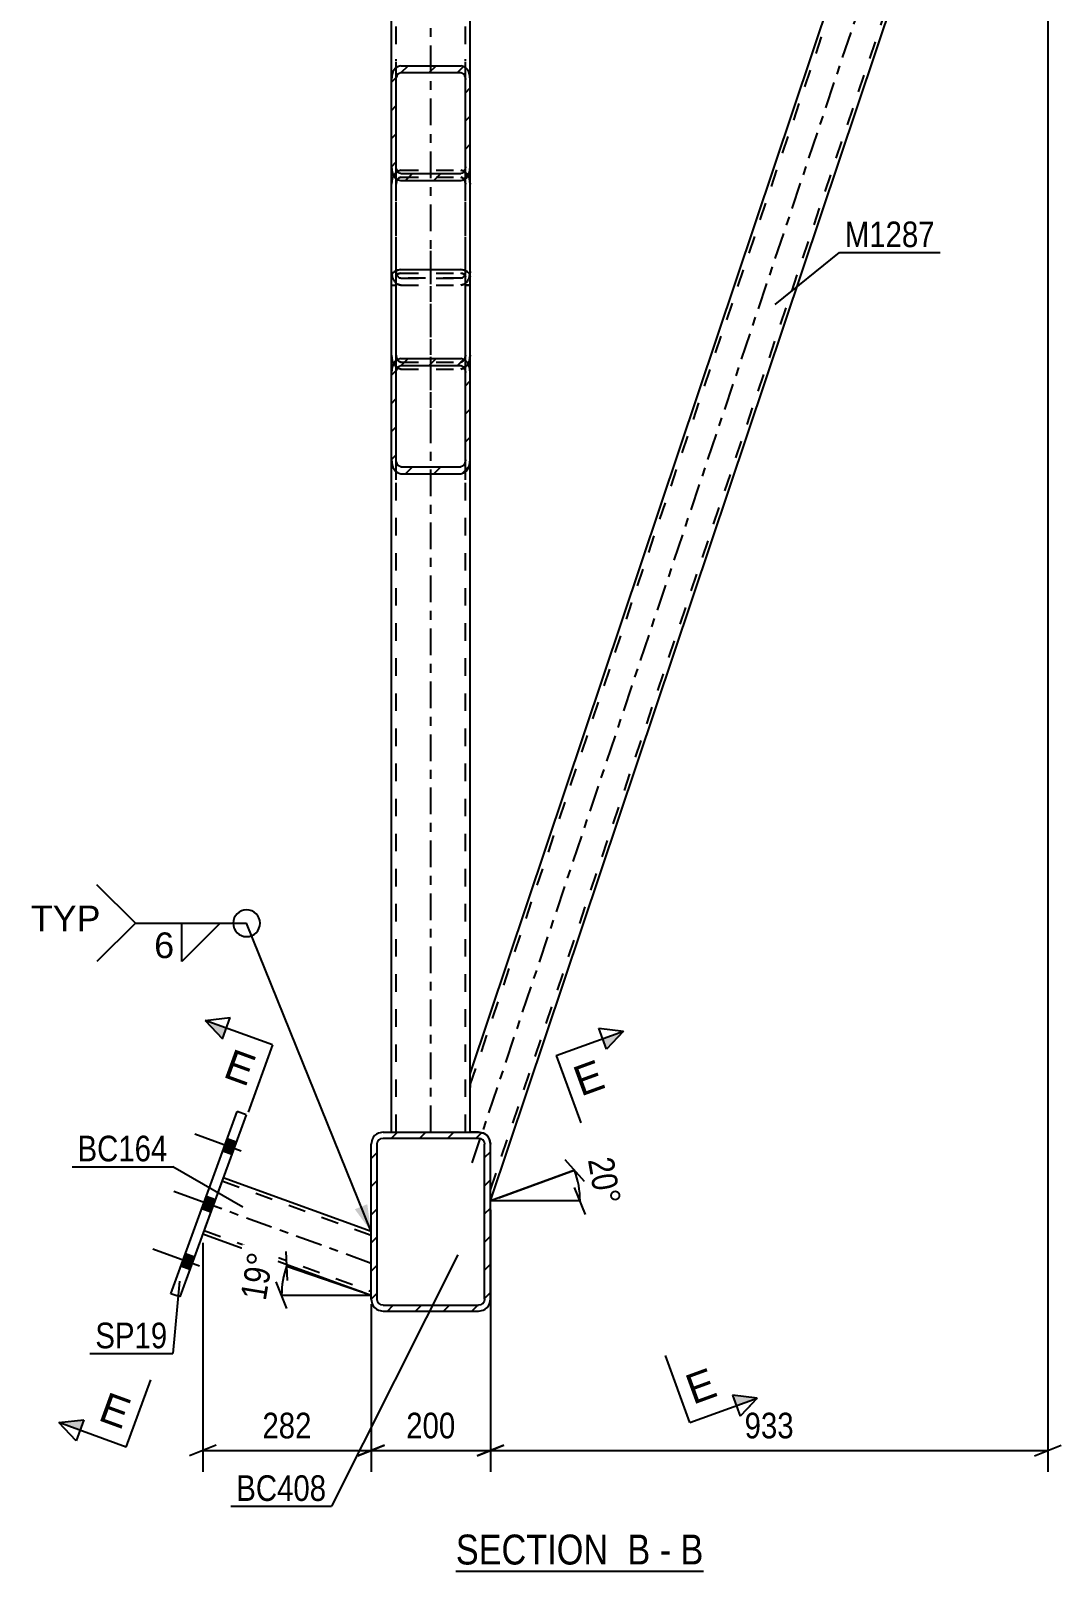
# Model space of a CAD drawing. Header units: millimetres. Extents: x 0 to 841, y 0 to 594.
# Drawn here: x 400.2 to 515.3, y 275.2 to 447.3 of the extents above; entities that cross this region are included whole.
import ezdxf

# ---------------------------------------------------------------- set-up
doc = ezdxf.new("R2010")
doc.units = ezdxf.units.MM
doc.linetypes.add('DXK_LINE_DOT2', pattern=[3.9198, 1.9599, -1.9599])
doc.linetypes.add('DXK_LINE_DOT3', pattern=[5.9187, 2.979, -0.9799, 0.9799, -0.9799])
doc.styles.add('Arial', font='ARIAL.TTF', dxfattribs={"height": 0.2})
doc.styles.add('Arial Narrow', font='ARIALN.TTF', dxfattribs={"height": 0.2})

# ---------------------------------------------------------------- blocks, each defined once
blk = doc.blocks.new('Unknown-761548467-14 - 3064')
at = {"color": 6, "linetype": 'Continuous'}
blk.add_line((447.66, 275.23), (475.31, 275.23), dxfattribs=at)
at = {"color": 0, "linetype": 'Continuous'}
for points in [[(465.77, 275.98), (465.77, 279.48), (447.66, 279.48), (447.66, 275.98)], [(469.38, 275.98), (469.38, 279.48), (466.82, 279.48), (466.82, 275.98)], [(471.7, 275.98), (471.7, 279.48), (470.43, 279.48), (470.43, 275.98)], [(475.31, 275.98), (475.31, 279.48), (472.75, 279.48), (472.75, 275.98)]]:
    blk.add_wipeout(points, dxfattribs=at)
at = {"color": 7, "linetype": 'Continuous', "style": 'Arial Narrow'}
for s, p in [('SECTION ', (447.66, 275.98)), ('B', (466.82, 275.98)), ('B', (472.75, 275.98)), ('-', (470.43, 275.98))]:
    blk.add_text(s, height=3.34, dxfattribs=at).set_placement(p)
blk = doc.blocks.new('Part-761548467-3077 - 3064')
at = {"color": 7, "linetype": 'DXK_LINE_DOT2'}
for p, q in [((421.69, 319.17), (419.41, 312.91)), ((438.2, 312.73), (421.55, 318.79)), ((419.54, 313.28), (438.2, 306.49)), ((438.2, 306.06), (438.2, 313.16))]:
    blk.add_line(p, q, dxfattribs=at)
at = {"color": 2, "linetype": 'Continuous'}
for p, q in [((438.2, 313.16), (421.69, 319.17)), ((419.41, 312.91), (438.2, 306.06))]:
    blk.add_line(p, q, dxfattribs=at)
at = {"color": 7, "linetype": 'DXK_LINE_DOT3'}
blk.add_line((438.2, 309.61), (420.55, 316.04), dxfattribs=at)
blk = doc.blocks.new('Part-761548467-3078 - 3064')
at = {"linetype": 'Continuous'}
h = blk.add_hatch(dxfattribs=at)
h.set_pattern_fill('', scale=0.7, style=0, pattern_type=0)
h.set_pattern_definition([(45, (440.4662, 399.3816), (-1.57154, 1.57154), [])])
h.paths.add_polyline_path([(440.47, 409.11), (440.47, 399.38), (440.55, 398.79), (440.78, 398.28), (441.12, 397.94), (441.53, 397.82), (448.2, 397.82), (448.61, 397.94), (448.95, 398.28), (449.19, 398.79), (449.27, 399.38), (449.27, 409.11), (449.19, 409.71), (448.95, 410.21), (448.61, 410.55), (448.2, 410.67), (441.53, 410.67), (441.12, 410.55), (440.78, 410.21), (440.55, 409.71)])
h.paths.add_polyline_path([(441.16, 409.66), (441.33, 409.83), (441.53, 409.89), (448.2, 409.89), (448.4, 409.83), (448.58, 409.66), (448.69, 409.41), (448.73, 409.11), (448.73, 399.38), (448.69, 399.08), (448.58, 398.83), (448.4, 398.66), (448.2, 398.6), (441.53, 398.6), (441.33, 398.66), (441.16, 398.83), (441.04, 399.08), (441, 399.38), (441, 409.11), (441.04, 409.41)])
at = {"color": 2, "linetype": 'Continuous'}
for p, q in [((440.47, 419.83), (440.55, 420.13)), ((440.47, 409.11), (440.47, 419.83)), ((440.55, 420.13), (440.78, 420.38)), ((440.78, 420.38), (441.12, 420.55)), ((441.12, 420.55), (441.53, 420.61)), ((441.53, 420.61), (448.2, 420.61)), ((448.2, 420.61), (448.61, 420.55)), ((448.61, 420.55), (448.95, 420.38)), ((448.95, 420.38), (449.19, 420.13)), ((449.19, 420.13), (449.27, 419.83)), ((449.27, 409.11), (449.27, 419.83)), ((440.55, 409.71), (440.47, 409.11)), ((441.53, 410.67), (441.12, 410.55)), ((441.33, 409.83), (441.53, 409.89)), ((441.53, 410.67), (448.2, 410.67)), ((441.53, 409.89), (448.2, 409.89)), ((448.61, 410.55), (448.2, 410.67)), ((448.2, 409.89), (448.4, 409.83)), ((449.27, 409.11), (449.19, 409.71)), ((440.47, 399.38), (440.47, 409.11)), ((441, 409.11), (441.04, 409.41)), ((441, 399.38), (441, 409.11)), ((448.69, 409.41), (448.73, 409.11)), ((448.73, 399.38), (448.73, 409.11)), ((449.27, 399.38), (449.27, 409.11)), ((440.47, 399.38), (440.55, 398.79)), ((441.04, 399.08), (441, 399.38)), ((448.73, 399.38), (448.69, 399.08)), ((449.19, 398.79), (449.27, 399.38)), ((441.12, 397.94), (441.53, 397.82)), ((441.53, 398.6), (441.33, 398.66)), ((441.53, 398.6), (448.2, 398.6)), ((441.53, 397.82), (448.2, 397.82)), ((448.4, 398.66), (448.2, 398.6)), ((448.2, 397.82), (448.61, 397.94))]:
    blk.add_line(p, q, dxfattribs=at)
at = {"color": 7, "linetype": 'DXK_LINE_DOT2'}
for p, q in [((441.04, 419.98), (441, 419.83)), ((441, 399.38), (441, 419.83)), ((441.16, 420.11), (441.04, 419.98)), ((441.33, 420.19), (441.16, 420.11)), ((441.53, 420.22), (441.33, 420.19)), ((441.53, 420.22), (448.2, 420.22)), ((448.4, 420.19), (448.2, 420.22)), ((448.58, 420.11), (448.4, 420.19)), ((448.69, 419.98), (448.58, 420.11)), ((448.73, 419.83), (448.69, 419.98)), ((448.73, 399.38), (448.73, 419.83)), ((440.47, 418.87), (441, 418.87)), ((448.73, 418.87), (449.27, 418.87)), ((440.55, 410.47), (440.47, 411.07)), ((441, 411.07), (441.04, 410.77)), ((441.53, 409.51), (441.12, 409.63)), ((441.33, 410.35), (441.53, 410.29)), ((441.53, 410.29), (448.2, 410.29)), ((441.53, 409.51), (448.2, 409.51)), ((448.2, 410.29), (448.4, 410.35)), ((448.61, 409.63), (448.2, 409.51)), ((448.69, 410.77), (448.73, 411.07)), ((449.27, 411.07), (449.19, 410.47)), ((440.47, 399.38), (440.47, 409.11)), ((449.27, 399.38), (449.27, 409.11))]:
    blk.add_line(p, q, dxfattribs=at)
at = {"color": 2, "linetype": 'Continuous'}
for centre, radius, start, end in [((441.93, 409.38), 1.42, 124.4664, 166.7051), ((441.73, 409.25), 0.709, 124.4664, 166.7051), ((448, 409.25), 0.709, 13.2949, 55.5336), ((447.81, 409.38), 1.42, 13.2949, 55.5336), ((441.93, 399.11), 1.42, 193.2949, 235.5336), ((441.73, 399.25), 0.709, 193.2949, 235.5336), ((448, 399.25), 0.709, 304.4664, 346.7051), ((447.81, 399.11), 1.42, 304.4664, 346.7051)]:
    blk.add_arc(centre, radius, start, end, dxfattribs=at)
at = {"color": 7, "linetype": 'DXK_LINE_DOT2'}
for centre, radius, start, end in [((441.93, 410.8), 1.42, 193.2949, 235.5336), ((441.73, 410.93), 0.709, 193.2949, 235.5336), ((448, 410.93), 0.709, 304.4664, 346.7051), ((447.81, 410.8), 1.42, 304.4664, 346.7051)]:
    blk.add_arc(centre, radius, start, end, dxfattribs=at)
blk = doc.blocks.new('Part-761548467-3176 - 3064')
at = {"linetype": 'Continuous'}
h = blk.add_hatch(dxfattribs=at)
h.set_pattern_fill('', scale=0.7, style=0, pattern_type=0)
h.set_pattern_definition([(45, (438.1996, 305.6096), (-1.57154, 1.57154), [])])
h.paths.add_polyline_path([(438.2, 322.94), (438.2, 305.61), (438.3, 305.1), (438.59, 304.67), (439.02, 304.38), (439.53, 304.28), (450.2, 304.28), (450.71, 304.38), (451.14, 304.67), (451.43, 305.1), (451.53, 305.61), (451.53, 322.94), (451.43, 323.45), (451.14, 323.89), (450.71, 324.17), (450.2, 324.28), (439.53, 324.28), (439.02, 324.17), (438.59, 323.89), (438.3, 323.45)])
h.paths.add_polyline_path([(439.06, 323.41), (439.28, 323.56), (439.53, 323.61), (450.2, 323.61), (450.45, 323.56), (450.67, 323.41), (450.82, 323.2), (450.87, 322.94), (450.87, 305.61), (450.82, 305.35), (450.67, 305.14), (450.45, 304.99), (450.2, 304.94), (439.53, 304.94), (439.28, 304.99), (439.06, 305.14), (438.92, 305.35), (438.87, 305.61), (438.87, 322.94), (438.92, 323.2)])
at = {"color": 2, "linetype": 'Continuous'}
for p, q in [((439.53, 324.28), (439.02, 324.17)), ((439.28, 323.56), (439.53, 323.61)), ((439.53, 324.28), (450.2, 324.28)), ((439.53, 323.61), (450.2, 323.61)), ((450.71, 324.17), (450.2, 324.28)), ((450.2, 323.61), (450.45, 323.56)), ((438.3, 323.45), (438.2, 322.94)), ((438.2, 305.61), (438.2, 322.94)), ((438.87, 322.94), (438.92, 323.2)), ((438.87, 305.61), (438.87, 322.94)), ((450.82, 323.2), (450.87, 322.94)), ((450.87, 305.61), (450.87, 322.94)), ((451.53, 322.94), (451.43, 323.45)), ((451.53, 305.61), (451.53, 322.94)), ((438.2, 305.61), (438.3, 305.1)), ((438.92, 305.35), (438.87, 305.61)), ((439.53, 304.94), (439.28, 304.99)), ((439.53, 304.94), (450.2, 304.94)), ((450.45, 304.99), (450.2, 304.94)), ((450.87, 305.61), (450.82, 305.35)), ((451.43, 305.1), (451.53, 305.61)), ((439.02, 304.38), (439.53, 304.28)), ((439.53, 304.28), (450.2, 304.28)), ((450.2, 304.28), (450.71, 304.38))]:
    blk.add_line(p, q, dxfattribs=at)
for centre, radius, start, end in [((439.53, 322.94), 1.33, 112.5, 157.5), ((439.53, 322.94), 0.667, 112.5, 157.5), ((450.2, 322.94), 0.667, 22.5, 67.5), ((450.2, 322.94), 1.33, 22.5, 67.5), ((439.53, 305.61), 1.33, 202.5, 247.5), ((439.53, 305.61), 0.667, 202.5, 247.5), ((450.2, 305.61), 0.667, 292.5, 337.5), ((450.2, 305.61), 1.33, 292.5, 337.5)]:
    blk.add_arc(centre, radius, start, end, dxfattribs=at)
blk = doc.blocks.new('Part-761548467-3112 - 3064')
at = {"color": 2, "linetype": 'Continuous'}
for p, q in [((449.27, 330.8), (507.44, 504.37)), ((513.71, 502.09), (507.44, 504.37)), ((451.53, 316.59), (513.71, 502.09)), ((449.27, 324.28), (449.27, 329.24))]:
    blk.add_line(p, q, dxfattribs=at)
at = {"color": 7, "linetype": 'DXK_LINE_DOT2'}
for p, q in [((449.27, 329.54), (507.82, 504.23)), ((513.71, 502.09), (507.44, 504.37)), ((451.53, 317.84), (513.34, 502.22)), ((513.34, 502.22), (513.34, 502.22)), ((449.27, 324.28), (449.27, 330.8)), ((449.27, 330.8), (449.27, 330.8)), ((449.27, 330.8), (449.27, 330.8)), ((449.27, 330.8), (449.27, 330.8)), ((449.27, 329.24), (449.27, 330.8)), ((449.27, 329.54), (449.27, 329.24)), ((450.2, 324.28), (449.27, 324.28)), ((450.71, 324.17), (450.2, 324.28)), ((450.2, 324.28), (450.71, 324.17)), ((450.71, 324.17), (450.2, 324.28)), ((450.2, 324.28), (450.71, 324.17)), ((451.53, 322.94), (451.43, 323.45)), ((451.43, 323.45), (451.53, 322.94)), ((451.53, 322.94), (451.43, 323.45)), ((451.43, 323.45), (451.53, 322.94)), ((451.53, 316.78), (451.53, 322.94)), ((451.53, 316.78), (451.53, 316.59)), ((451.53, 316.59), (451.53, 316.59))]:
    blk.add_line(p, q, dxfattribs=at)
at = {"color": 7, "linetype": 'DXK_LINE_DOT3'}
blk.add_line((510.58, 503.23), (449.27, 320.31), dxfattribs=at)
at = {"color": 7, "linetype": 'DXK_LINE_DOT2'}
blk.add_arc((450.2, 322.94), 1.33, 22.5, 67.5, dxfattribs=at)
blk.add_arc((450.2, 322.94), 1.33, 22.5, 67.5, dxfattribs=at)
blk.add_arc((450.2, 322.94), 1.33, 22.5, 67.5, dxfattribs=at)
blk.add_arc((450.2, 322.94), 1.33, 22.5, 67.5, dxfattribs=at)
blk = doc.blocks.new('Part-761548467-3122 - 3064')
at = {"color": 2, "linetype": 'Continuous'}
for p, q in [((415.84, 306.22), (423.25, 326.58)), ((424.25, 326.22), (416.84, 305.86)), ((424.25, 326.22), (423.25, 326.58)), ((416.84, 305.86), (415.84, 306.22))]:
    blk.add_line(p, q, dxfattribs=at)
blk = doc.blocks.new('Bolt-761548467-3140 - 3064')
at = {"linetype": 'Continuous'}
for points in [[(422.63, 321.77), (423.13, 323.15), (422.13, 323.51), (421.63, 322.13)], [(422.63, 321.77), (423.13, 323.15), (422.13, 323.51), (421.63, 322.13)], [(422.63, 321.77), (423.13, 323.15), (422.13, 323.51), (421.63, 322.13)], [(420.29, 315.35), (420.8, 316.73), (419.79, 317.09), (419.29, 315.71)], [(420.29, 315.35), (420.8, 316.73), (419.79, 317.09), (419.29, 315.71)], [(417.96, 308.93), (418.46, 310.31), (417.46, 310.67), (416.96, 309.29)], [(417.96, 308.93), (418.46, 310.31), (417.46, 310.67), (416.96, 309.29)], [(417.96, 308.93), (418.46, 310.31), (417.46, 310.67), (416.96, 309.29)]]:
    blk.add_hatch(color=1, dxfattribs=at).paths.add_polyline_path(points)
at = {"color": 1, "linetype": 'Continuous'}
for p, q in [((423.7, 322.16), (418.5, 324.05)), ((423.7, 322.16), (418.5, 324.05)), ((423.7, 322.16), (418.5, 324.05)), ((423.13, 323.15), (422.13, 323.51)), ((423.13, 323.15), (422.13, 323.51)), ((423.13, 323.15), (422.13, 323.51)), ((422.63, 321.77), (421.63, 322.13)), ((422.63, 321.77), (421.63, 322.13)), ((422.63, 321.77), (421.63, 322.13)), ((421.36, 315.74), (416.16, 317.63)), ((421.36, 315.74), (416.16, 317.63)), ((420.8, 316.73), (419.79, 317.09)), ((420.8, 316.73), (419.79, 317.09)), ((420.29, 315.35), (419.29, 315.71)), ((420.29, 315.35), (419.29, 315.71)), ((419.02, 309.32), (413.82, 311.21)), ((419.02, 309.32), (413.82, 311.21)), ((419.02, 309.32), (413.82, 311.21)), ((418.46, 310.31), (417.46, 310.67)), ((418.46, 310.31), (417.46, 310.67)), ((418.46, 310.31), (417.46, 310.67)), ((417.96, 308.93), (416.96, 309.29)), ((417.96, 308.93), (416.96, 309.29)), ((417.96, 308.93), (416.96, 309.29))]:
    blk.add_line(p, q, dxfattribs=at)
blk = doc.blocks.new('Part-761548467-3143 - 3064')
at = {"color": 7, "linetype": 'DXK_LINE_DOT3'}
blk.add_line((444.87, 401.99), (444.87, 423.22), dxfattribs=at)
at = {"color": 7, "linetype": 'DXK_LINE_DOT2'}
for p, q in [((440.55, 420.13), (440.47, 419.83)), ((440.47, 397.12), (440.47, 419.83)), ((440.78, 420.38), (440.55, 420.13)), ((441.12, 420.55), (440.78, 420.38)), ((441, 419.83), (441.04, 419.98)), ((441, 397.12), (441, 419.83)), ((441.04, 419.98), (441.16, 420.11)), ((441.53, 420.61), (441.12, 420.55)), ((441.16, 420.11), (441.33, 420.19)), ((441.33, 420.19), (441.53, 420.22)), ((441.53, 420.61), (448.2, 420.61)), ((441.53, 420.22), (448.2, 420.22)), ((448.61, 420.55), (448.2, 420.61)), ((448.2, 420.22), (448.4, 420.19)), ((448.4, 420.19), (448.58, 420.11)), ((448.58, 420.11), (448.69, 419.98)), ((448.95, 420.38), (448.61, 420.55)), ((448.69, 419.98), (448.73, 419.83)), ((448.73, 397.12), (448.73, 419.83)), ((449.19, 420.13), (448.95, 420.38)), ((449.27, 419.83), (449.19, 420.13)), ((449.27, 397.12), (449.27, 419.83)), ((440.47, 418.87), (441, 418.87)), ((449.27, 418.87), (448.73, 418.87)), ((440.47, 411.07), (440.55, 410.47)), ((441.04, 410.77), (441, 411.07)), ((441.12, 409.63), (441.33, 409.57)), ((441.53, 410.29), (441.33, 410.35)), ((441.33, 409.57), (441.53, 409.51)), ((441.53, 410.29), (448.2, 410.29)), ((441.53, 409.51), (448.2, 409.51)), ((448.4, 410.35), (448.2, 410.29)), ((448.2, 409.51), (448.6, 409.62)), ((448.6, 409.62), (448.61, 409.63)), ((448.73, 411.07), (448.69, 410.77)), ((449.19, 410.47), (449.27, 411.07))]:
    blk.add_line(p, q, dxfattribs=at)
for centre, radius, start, end in [((441.93, 410.8), 1.42, 193.2949, 235.5336), ((441.73, 410.93), 0.709, 193.2949, 235.5336), ((448, 410.93), 0.709, 304.4664, 346.7051), ((447.81, 410.8), 1.42, 304.4664, 346.7051)]:
    blk.add_arc(centre, radius, start, end, dxfattribs=at)
blk = doc.blocks.new('Part-761548467-3144 - 3064')
at = {"color": 7, "linetype": 'DXK_LINE_DOT2'}
for p, q in [((440.47, 420.42), (440.47, 444.1)), ((441, 420.42), (441, 444.1)), ((448.73, 420.42), (448.73, 444.1)), ((449.27, 420.42), (449.27, 444.1)), ((440.55, 430.75), (440.47, 430.15)), ((441, 430.15), (441.04, 430.45)), ((441.33, 431.65), (441.12, 431.59)), ((441.53, 431.71), (441.33, 431.65)), ((441.33, 430.87), (441.53, 430.93)), ((441.53, 431.71), (448.2, 431.71)), ((441.53, 430.93), (448.2, 430.93)), ((448.58, 431.6), (448.2, 431.71)), ((448.2, 430.93), (448.4, 430.87)), ((448.61, 431.59), (448.58, 431.6)), ((448.69, 430.45), (448.73, 430.15)), ((449.27, 430.15), (449.19, 430.75)), ((440.47, 420.42), (440.55, 419.83)), ((441.04, 420.12), (441, 420.42)), ((448.73, 420.42), (448.69, 420.12)), ((449.19, 419.83), (449.27, 420.42)), ((441.12, 418.98), (441.53, 418.87)), ((441.53, 419.64), (441.33, 419.7)), ((448.2, 419.64), (441.53, 419.64)), ((441.53, 418.87), (448.2, 418.87)), ((448.4, 419.7), (448.2, 419.64)), ((448.2, 418.87), (448.61, 418.98))]:
    blk.add_line(p, q, dxfattribs=at)
for centre, radius, start, end in [((441.93, 430.42), 1.42, 124.4664, 166.7051), ((441.73, 430.29), 0.709, 124.4664, 166.7051), ((448, 430.29), 0.709, 13.2949, 55.5336), ((447.81, 430.42), 1.42, 13.2949, 55.5336), ((441.93, 420.15), 1.42, 193.2949, 235.5336), ((441.73, 420.29), 0.709, 193.2949, 235.5336), ((448, 420.29), 0.709, 304.4664, 346.7051), ((447.81, 420.15), 1.42, 304.4664, 346.7051)]:
    blk.add_arc(centre, radius, start, end, dxfattribs=at)
blk = doc.blocks.new('Part-761548467-3151 - 3064')
at = {"linetype": 'Continuous'}
h = blk.add_hatch(dxfattribs=at)
h.set_pattern_fill('', scale=0.7, style=0, pattern_type=0)
h.set_pattern_definition([(45, (440.4662, 432.1063), (-1.57154, 1.57154), [])])
h.paths.add_polyline_path([(440.47, 441.84), (440.47, 432.11), (440.55, 431.51), (440.78, 431.01), (441.12, 430.67), (441.53, 430.55), (448.2, 430.55), (448.61, 430.67), (448.95, 431.01), (449.19, 431.51), (449.27, 432.11), (449.27, 441.84), (449.19, 442.43), (448.95, 442.94), (448.61, 443.28), (448.2, 443.39), (441.53, 443.39), (441.12, 443.28), (440.78, 442.94), (440.55, 442.43)])
h.paths.add_polyline_path([(441.16, 442.39), (441.33, 442.56), (441.53, 442.62), (448.2, 442.62), (448.4, 442.56), (448.58, 442.39), (448.69, 442.14), (448.73, 441.84), (448.73, 432.11), (448.69, 431.81), (448.58, 431.56), (448.4, 431.39), (448.2, 431.33), (441.53, 431.33), (441.33, 431.39), (441.16, 431.56), (441.04, 431.81), (441, 432.11), (441, 441.84), (441.04, 442.14)])
at = {"color": 2, "linetype": 'Continuous'}
for p, q in [((440.55, 442.43), (440.47, 441.84)), ((441.53, 443.39), (441.12, 443.28)), ((441.33, 442.56), (441.53, 442.62)), ((441.53, 443.39), (448.2, 443.39)), ((441.53, 442.62), (448.2, 442.62)), ((448.61, 443.28), (448.2, 443.39)), ((448.2, 442.62), (448.4, 442.56)), ((449.27, 441.84), (449.19, 442.43)), ((440.47, 432.11), (440.47, 441.84)), ((441, 441.84), (441.04, 442.14)), ((441, 432.11), (441, 441.84)), ((448.69, 442.14), (448.73, 441.84)), ((448.73, 432.11), (448.73, 441.84)), ((449.27, 432.11), (449.27, 441.84)), ((440.47, 420.42), (440.47, 432.11)), ((440.47, 432.11), (440.55, 431.51)), ((441.04, 431.81), (441, 432.11)), ((448.73, 432.11), (448.69, 431.81)), ((449.19, 431.51), (449.27, 432.11)), ((449.27, 420.42), (449.27, 432.11)), ((441.12, 430.67), (441.53, 430.55)), ((441.53, 431.33), (441.33, 431.39)), ((441.53, 431.33), (448.2, 431.33)), ((441.53, 430.55), (448.2, 430.55)), ((448.4, 431.39), (448.2, 431.33)), ((448.2, 430.55), (448.61, 430.67)), ((440.52, 420.03), (440.47, 420.42)), ((449.27, 420.42), (449.21, 420.03))]:
    blk.add_line(p, q, dxfattribs=at)
at = {"color": 7, "linetype": 'DXK_LINE_DOT2'}
for p, q in [((440.47, 432.11), (440.47, 441.84)), ((441, 420.42), (441, 441.84)), ((448.73, 420.42), (448.73, 441.84)), ((449.27, 432.11), (449.27, 441.84)), ((440.47, 430.15), (440.55, 430.75)), ((441.04, 430.45), (441, 430.15)), ((441.12, 431.59), (441.53, 431.71)), ((441.53, 430.93), (441.33, 430.87)), ((441.53, 431.71), (448.2, 431.71)), ((441.53, 430.93), (448.2, 430.93)), ((448.2, 431.71), (448.61, 431.59)), ((448.4, 430.87), (448.2, 430.93)), ((448.73, 430.15), (448.69, 430.45)), ((449.19, 430.75), (449.27, 430.15)), ((440.55, 419.83), (440.52, 420.03)), ((441, 420.42), (441.04, 420.12)), ((448.69, 420.12), (448.73, 420.42)), ((449.21, 420.03), (449.19, 419.83)), ((441.53, 418.87), (441.12, 418.98)), ((441.33, 419.7), (441.53, 419.64)), ((441.53, 419.64), (448.2, 419.64)), ((441.53, 418.87), (448.2, 418.87)), ((448.2, 419.64), (448.4, 419.7)), ((448.61, 418.98), (448.2, 418.87))]:
    blk.add_line(p, q, dxfattribs=at)
at = {"color": 2, "linetype": 'Continuous'}
for centre, radius, start, end in [((441.93, 442.11), 1.42, 124.4664, 166.7051), ((441.73, 441.97), 0.709, 124.4664, 166.7051), ((448, 441.97), 0.709, 13.2949, 55.5336), ((447.81, 442.11), 1.42, 13.2949, 55.5336), ((441.93, 431.84), 1.42, 193.2949, 235.5336), ((441.73, 431.97), 0.709, 193.2949, 235.5336), ((448, 431.97), 0.709, 304.4664, 346.7051), ((447.81, 431.84), 1.42, 304.4664, 346.7051)]:
    blk.add_arc(centre, radius, start, end, dxfattribs=at)
at = {"color": 7, "linetype": 'DXK_LINE_DOT2'}
for centre, radius, start, end in [((441.93, 430.42), 1.42, 124.4664, 166.7051), ((441.73, 430.29), 0.709, 124.4664, 166.7051), ((448, 430.29), 0.709, 13.2949, 55.5336), ((447.81, 430.42), 1.42, 13.2949, 55.5336), ((441.93, 420.15), 1.42, 193.2949, 235.5336), ((441.73, 420.29), 0.709, 193.2949, 235.5336), ((448, 420.29), 0.709, 304.4664, 346.7051), ((447.81, 420.15), 1.42, 304.4664, 346.7051)]:
    blk.add_arc(centre, radius, start, end, dxfattribs=at)
blk = doc.blocks.new('Part-761548467-3166 - 3064')
at = {"color": 2, "linetype": 'Continuous'}
for p, q in [((440.47, 441.84), (440.47, 516.94)), ((449.27, 441.84), (449.27, 516.94)), ((440.47, 419.83), (440.47, 420.42)), ((449.27, 419.83), (449.27, 420.42)), ((440.47, 324.28), (440.47, 399.38)), ((449.27, 329.09), (449.27, 399.38))]:
    blk.add_line(p, q, dxfattribs=at)
at = {"color": 7, "linetype": 'DXK_LINE_DOT2'}
for p, q in [((440.47, 516.94), (449.27, 516.94)), ((441, 324.28), (441, 516.94)), ((448.73, 324.28), (448.73, 516.94)), ((440.47, 420.42), (440.47, 441.84)), ((449.27, 420.42), (449.27, 441.84)), ((440.47, 399.38), (440.47, 419.83)), ((449.27, 399.38), (449.27, 419.83)), ((449.27, 324.28), (449.27, 329.09)), ((440.47, 324.28), (449.27, 324.28))]:
    blk.add_line(p, q, dxfattribs=at)
at = {"color": 7, "linetype": 'DXK_LINE_DOT3'}
blk.add_line((444.87, 324.28), (444.87, 516.94), dxfattribs=at)
blk = doc.blocks.new('AngleDimension-761548467-3209 - 3064')
at = {"color": 7, "linetype": 'Continuous'}
for p, q in [((428.67, 310.93), (428.82, 307.71)), ((437.25, 306.39), (428.74, 309.32)), ((428.74, 309.32), (438.2, 306.06)), ((428.8, 304.56), (427.6, 307.56)), ((428.2, 306.06), (438.2, 306.06))]:
    blk.add_line(p, q, dxfattribs=at)
blk.add_arc((438.2, 306.06), 10, 161.0031, 180, dxfattribs=at)
at = {"color": 0}
blk.add_wipeout([(427.98, 311.05), (423.84, 311.74), (422.77, 305.37), (426.92, 304.68)], dxfattribs=at)
at = {"color": 3, "style": 'Arial Narrow'}
blk.add_text('19°', height=2.863, rotation=80.5006, dxfattribs=at).set_placement((426.42, 305.37))
blk = doc.blocks.new('AngleDimension-761548467-3224 - 3064')
at = {"color": 7, "linetype": 'Continuous'}
for p, q in [((459.85, 321.21), (462.01, 318.8)), ((460.93, 320.01), (451.53, 316.59)), ((452.47, 316.93), (460.93, 320.01)), ((461.53, 316.59), (451.53, 316.59)), ((462.13, 315.09), (460.93, 318.09))]:
    blk.add_line(p, q, dxfattribs=at)
blk.add_arc((451.53, 316.59), 10, 0, 20, dxfattribs=at)
at = {"color": 0}
blk.add_wipeout([(462.83, 315.3), (466.97, 316.03), (465.84, 322.39), (461.71, 321.66)], dxfattribs=at)
at = {"color": 3, "style": 'Arial Narrow'}
blk.add_text('20°', height=2.863, rotation=-80.0021, dxfattribs=at).set_placement((462.4, 321.17))
blk = doc.blocks.new('StraightDimension-761548467-3238 - 3064')
at = {"color": 7, "linetype": 'Continuous'}
for p, q in [((513.77, 501.25), (513.77, 286.32)), ((451.53, 315.59), (451.53, 286.32)), ((453.03, 289.32), (450.03, 288.12)), ((512.27, 288.12), (515.27, 289.32)), ((451.53, 288.72), (513.77, 288.72))]:
    blk.add_line(p, q, dxfattribs=at)
at = {"color": 0}
blk.add_wipeout([(485.99, 289.47), (485.99, 293.67), (479.31, 293.67), (479.31, 289.47)], dxfattribs=at)
at = {"color": 3, "style": 'Arial Narrow'}
blk.add_text('933', height=2.863, dxfattribs=at).set_placement((479.91, 290.07))
blk = doc.blocks.new('StraightDimension-761548467-3248 - 3064')
at = {"color": 7, "linetype": 'Continuous'}
for p, q in [((451.53, 315.59), (451.53, 286.32)), ((438.2, 305.06), (438.2, 286.32)), ((439.7, 289.32), (436.7, 288.12)), ((450.03, 288.12), (453.03, 289.32)), ((438.2, 288.72), (451.53, 288.72))]:
    blk.add_line(p, q, dxfattribs=at)
at = {"color": 0}
blk.add_wipeout([(448.21, 289.47), (448.21, 293.67), (441.52, 293.67), (441.52, 289.47)], dxfattribs=at)
at = {"color": 3, "style": 'Arial Narrow'}
blk.add_text('200', height=2.863, dxfattribs=at).set_placement((442.12, 290.07))
blk = doc.blocks.new('StraightDimension-761548467-3258 - 3064')
at = {"color": 7, "linetype": 'Continuous'}
for p, q in [((419.41, 311.91), (419.41, 286.32)), ((438.2, 305.06), (438.2, 286.32)), ((420.91, 289.32), (417.91, 288.12)), ((436.7, 288.12), (439.7, 289.32)), ((419.41, 288.72), (438.2, 288.72))]:
    blk.add_line(p, q, dxfattribs=at)
at = {"color": 0}
blk.add_wipeout([(432.14, 289.47), (432.14, 293.67), (425.46, 293.67), (425.46, 289.47)], dxfattribs=at)
at = {"color": 3, "style": 'Arial Narrow'}
blk.add_text('282', height=2.863, dxfattribs=at).set_placement((426.06, 290.07))
blk = doc.blocks.new('Mark-761548467-3073 - 3064')
at = {"color": 0}
blk.add_wipeout([(415.46, 321.01), (415.46, 324.01), (405.41, 324.01), (405.41, 321.01)], dxfattribs=at)
blk.add_wipeout([(415.46, 321.01), (415.46, 324.01), (405.41, 324.01), (405.41, 321.01)], dxfattribs=at)
at = {"color": 30, "linetype": 'Continuous'}
for p in [(404.81, 320.41), (423.86, 315.91)]:
    blk.add_line(p, (416.06, 320.41), dxfattribs=at)
at = {"color": 3, "style": 'Arial Narrow'}
blk.add_text('BC164', height=2.863, dxfattribs=at).set_placement((405.41, 321.01))
blk = doc.blocks.new('WeldMark-761548467-3434 - 3064')
at = {"linetype": 'Continuous'}
blk.add_hatch(color=30, dxfattribs=at).paths.add_polyline_path([(437.77, 316.22), (438.2, 313.16), (436.38, 315.66)])
at = {"color": 3, "linetype": 'Continuous'}
for q in [(407.58, 351.89), (407.58, 343.32)]:
    blk.add_line((411.87, 347.61), q, dxfattribs=at)
at = {"color": 30, "linetype": 'Continuous'}
blk.add_line((438.2, 313.16), (424.29, 347.61), dxfattribs=at)
at = {"color": 3, "linetype": 'Continuous'}
for start, end in [(90, 270), (270, 90)]:
    blk.add_arc((424.29, 347.61), 1.5, start, end, dxfattribs=at)
at = {"color": 0}
blk.add_wipeout([(416.39, 343.51), (416.39, 346.91), (413.77, 346.91), (413.77, 343.51)], dxfattribs=at)
at = {"color": 30, "linetype": 'Continuous'}
blk.add_line((411.87, 347.61), (424.29, 347.61), dxfattribs=at)
at = {"color": 3, "linetype": 'Continuous'}
for p, q in [((417.05, 347.61), (421.33, 347.61)), ((421.33, 347.61), (417.05, 343.32)), ((417.05, 343.32), (417.05, 347.61))]:
    blk.add_line(p, q, dxfattribs=at)
at = {"color": 3, "style": 'Arial'}
blk.add_text('6', height=2.87, dxfattribs=at).set_placement((413.97, 343.71))
at = {"color": 0, "linetype": 'Continuous'}
blk.add_wipeout([(407.97, 346.71), (407.97, 349.71), (400.19, 349.71), (400.19, 346.71)], dxfattribs=at)
blk.add_wipeout([(407.97, 346.71), (407.97, 349.71), (400.19, 349.71), (400.19, 346.71)], dxfattribs=at)
at = {"color": 3, "linetype": 'Continuous', "style": 'Arial'}
blk.add_text('TYP', height=2.865, dxfattribs=at).set_placement((400.19, 346.71))
blk = doc.blocks.new('Mark-761548467-3172 - 3064')
at = {"color": 0}
blk.add_wipeout([(433.19, 283.08), (433.19, 286.08), (423.14, 286.08), (423.14, 283.08)], dxfattribs=at)
blk.add_wipeout([(433.19, 283.08), (433.19, 286.08), (423.14, 286.08), (423.14, 283.08)], dxfattribs=at)
at = {"color": 30, "linetype": 'Continuous'}
for p in [(447.89, 310.56), (422.54, 282.48)]:
    blk.add_line(p, (433.79, 282.48), dxfattribs=at)
at = {"color": 3, "style": 'Arial Narrow'}
blk.add_text('BC408', height=2.863, dxfattribs=at).set_placement((423.14, 283.08))
blk = doc.blocks.new('Mark-761548467-3108 - 3064')
at = {"color": 0}
blk.add_wipeout([(501.15, 423.12), (501.15, 426.12), (491.1, 426.12), (491.1, 423.12)], dxfattribs=at)
blk.add_wipeout([(501.15, 423.12), (501.15, 426.12), (491.1, 426.12), (491.1, 423.12)], dxfattribs=at)
at = {"color": 30, "linetype": 'Continuous'}
for p, q in [((483.34, 416.72), (490.5, 422.52)), ((490.5, 422.52), (501.75, 422.52))]:
    blk.add_line(p, q, dxfattribs=at)
at = {"color": 3, "style": 'Arial Narrow'}
blk.add_text('M1287', height=2.863, dxfattribs=at).set_placement((491.1, 423.12))
blk = doc.blocks.new('SectionMark-761548467-3430 - 3064')
at = {"linetype": 'Continuous'}
for points in [[(464.48, 333.53), (464.05, 334.7), (466.4, 335.56)], [(478.97, 293.71), (478.54, 294.88), (481.32, 294.56)]]:
    blk.add_hatch(color=6, dxfattribs=at).paths.add_polyline_path(points)
at = {"color": 6, "linetype": 'Continuous'}
for p, q in [((464.48, 333.53), (463.62, 335.87)), ((463.62, 335.87), (466.4, 335.56)), ((466.4, 335.56), (464.48, 333.53)), ((481.32, 294.56), (478.54, 294.88)), ((478.54, 294.88), (479.4, 292.53)), ((481.32, 294.56), (479.4, 292.53))]:
    blk.add_line(p, q, dxfattribs=at)
at = {"color": 0, "linetype": 'Continuous'}
for points in [[(464.54, 329.29), (463.34, 332.58), (460.42, 331.52), (461.61, 328.23)], [(477.06, 294.88), (475.87, 298.16), (472.94, 297.1), (474.14, 293.81)]]:
    blk.add_wipeout(points, dxfattribs=at)
at = {"color": 6, "linetype": 'Continuous'}
for p, q in [((458.88, 332.82), (466.4, 335.56)), ((458.88, 332.82), (461.62, 325.3)), ((473.8, 291.83), (471.06, 299.34)), ((473.8, 291.83), (481.32, 294.56))]:
    blk.add_line(p, q, dxfattribs=at)
at = {"color": 3, "linetype": 'Continuous', "style": 'Arial'}
for p in [(461.61, 328.23), (474.14, 293.81)]:
    blk.add_text('E', height=3.34, rotation=20.002, dxfattribs=at).set_placement(p)
blk = doc.blocks.new('Mark-761548467-3118 - 3064')
at = {"color": 0}
blk.add_wipeout([(415.44, 300.13), (415.44, 303.13), (407.4, 303.13), (407.4, 300.13)], dxfattribs=at)
blk.add_wipeout([(415.44, 300.13), (415.44, 303.13), (407.4, 303.13), (407.4, 300.13)], dxfattribs=at)
at = {"color": 30, "linetype": 'Continuous'}
for p in [(416.79, 307.62), (406.8, 299.53)]:
    blk.add_line(p, (416.04, 299.53), dxfattribs=at)
at = {"color": 3, "style": 'Arial Narrow'}
blk.add_text('SP19', height=2.863, dxfattribs=at).set_placement((407.4, 300.13))
blk = doc.blocks.new('SectionMark-761548467-3432 - 3064')
at = {"linetype": 'Continuous'}
for points in [[(422.02, 335.89), (421.59, 334.71), (419.67, 336.74)], [(406.1, 292.15), (405.67, 290.98), (403.32, 291.83)]]:
    blk.add_hatch(color=6, dxfattribs=at).paths.add_polyline_path(points)
at = {"color": 6, "linetype": 'Continuous'}
for p, q in [((419.67, 336.74), (422.45, 337.06)), ((419.67, 336.74), (421.59, 334.71)), ((421.59, 334.71), (422.45, 337.06)), ((403.32, 291.83), (406.1, 292.15)), ((405.25, 289.8), (403.32, 291.83)), ((406.1, 292.15), (405.25, 289.8))]:
    blk.add_line(p, q, dxfattribs=at)
at = {"color": 0, "linetype": 'Continuous'}
for points in [[(424.45, 329.42), (425.65, 332.71), (422.73, 333.77), (421.53, 330.48)], [(410.5, 291.08), (411.7, 294.37), (408.78, 295.44), (407.58, 292.15)]]:
    blk.add_wipeout(points, dxfattribs=at)
at = {"color": 6, "linetype": 'Continuous'}
for p, q in [((427.19, 334.01), (419.67, 336.74)), ((427.19, 334.01), (424.45, 326.49)), ((410.84, 289.1), (413.58, 296.62)), ((410.84, 289.1), (403.32, 291.83))]:
    blk.add_line(p, q, dxfattribs=at)
at = {"color": 3, "linetype": 'Continuous', "style": 'Arial'}
for p in [(421.53, 330.48), (407.58, 292.15)]:
    blk.add_text('E', height=3.34, rotation=-20.002, dxfattribs=at).set_placement(p)

msp = doc.modelspace()

# ---------------------------------------------------------------- block references
for name in ['Part-761548467-3166 - 3064', 'Part-761548467-3112 - 3064', 'Part-761548467-3144 - 3064', 'Part-761548467-3151 - 3064', 'Part-761548467-3143 - 3064', 'Part-761548467-3078 - 3064', 'Part-761548467-3122 - 3064', 'Bolt-761548467-3140 - 3064', 'Part-761548467-3176 - 3064', 'Part-761548467-3077 - 3064', 'Unknown-761548467-14 - 3064']:
    msp.add_blockref(name, (0, 0))

# ---------------------------------------------------------------- next in the draw order: block references
for name in ['Mark-761548467-3073 - 3064', 'AngleDimension-761548467-3224 - 3064', 'AngleDimension-761548467-3209 - 3064', 'Mark-761548467-3118 - 3064']:
    msp.add_blockref(name, (0, 0))

# ---------------------------------------------------------------- next in the draw order: block references
msp.add_blockref('StraightDimension-761548467-3238 - 3064', (0, 0))

# ---------------------------------------------------------------- next in the draw order: block references
for name in ['Mark-761548467-3108 - 3064', 'SectionMark-761548467-3430 - 3064', 'StraightDimension-761548467-3248 - 3064']:
    msp.add_blockref(name, (0, 0))

# ---------------------------------------------------------------- next in the draw order: block references
for name in ['WeldMark-761548467-3434 - 3064', 'StraightDimension-761548467-3258 - 3064']:
    msp.add_blockref(name, (0, 0))

# ---------------------------------------------------------------- next in the draw order: block references
msp.add_blockref('Mark-761548467-3172 - 3064', (0, 0))

# ---------------------------------------------------------------- next in the draw order: block references
msp.add_blockref('SectionMark-761548467-3432 - 3064', (0, 0))

doc.saveas('drawing.dxf')
